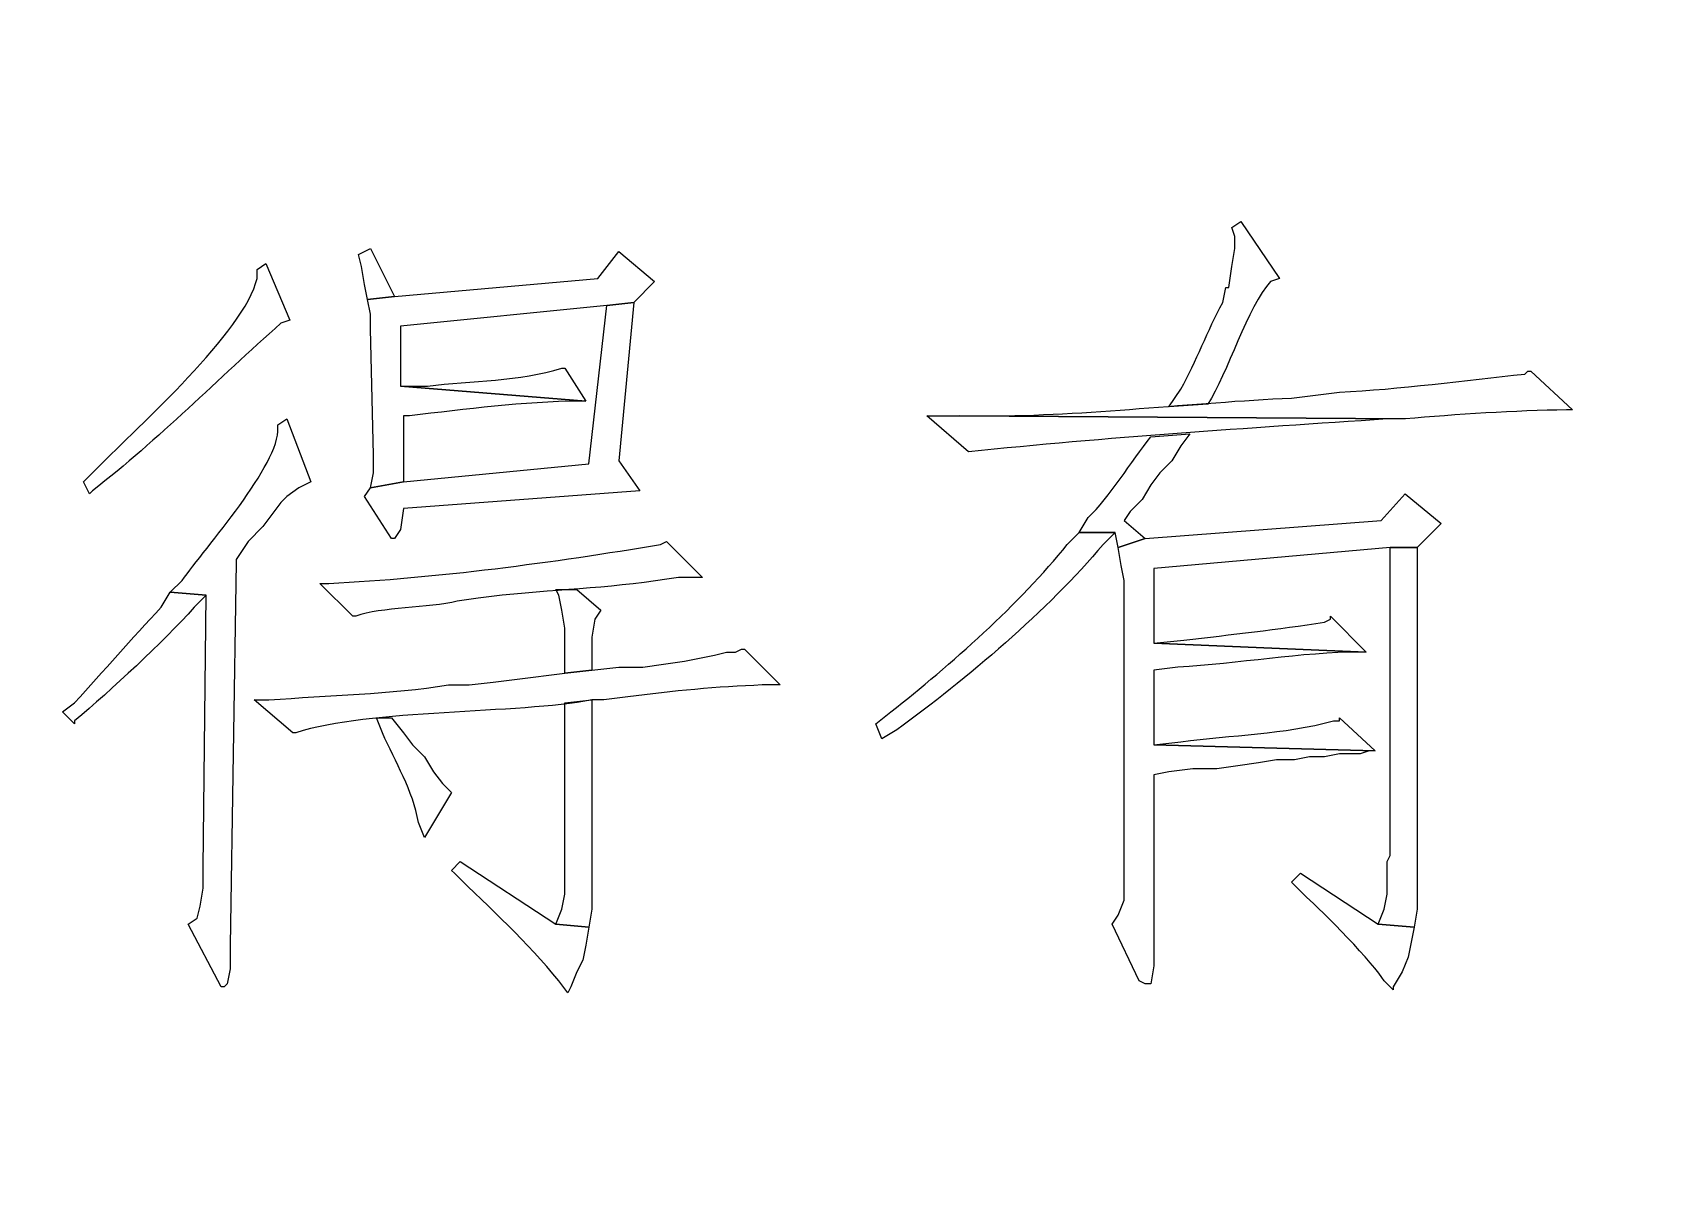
# Model space of a CAD drawing. Header units: centimetres. Extents: x -20.7 to 20.7, y -14.5 to 14.5.
# Drawn here: x -8.68 to -7.52, y -7.911 to -7.102 of the extents above; entities that cross this region are included whole.
import ezdxf

# ---------------------------------------------------------------- set-up
doc = ezdxf.new("R2010")
doc.units = ezdxf.units.CM
doc.header["$MEASUREMENT"] = 0
doc.layers.add('layer 1', color=7, linetype='Continuous')

msp = doc.modelspace()

# ---------------------------------------------------------------- linework, layer by layer
at = {"layer": 'layer 1', "lineweight": 9}
msp.add_open_spline([(19.88612, 13.89874), (19.88612, 13.89874), (-20.11465, 13.89874), (-20.11465, 13.89874), (-20.11465, 13.89874), (-20.11465, 13.89874), (-20.11465, -13.80208), (-20.11465, -13.80208)], degree=3, knots=[0, 0, 0, 0, 0.3333333, 0.3333333, 0.3333333, 0.3333333, 1, 1, 1, 1], dxfattribs=at)
at = {"layer": 'layer 1'}
for points, knots in [([(-7.82528, -7.23618), (-7.82528, -7.23618), (-7.83163, -7.24041), (-7.83163, -7.24041), (-7.83163, -7.24041), (-7.83163, -7.24041), (-7.82952, -7.24676), (-7.82952, -7.24676), (-7.82952, -7.24676), (-7.82952, -7.24676), (-7.82952, -7.25523), (-7.82952, -7.25523), (-7.82952, -7.25523), (-7.82952, -7.25523), (-7.83163, -7.26793), (-7.83163, -7.26793), (-7.83163, -7.26793), (-7.83163, -7.26793), (-7.83375, -7.28275), (-7.83375, -7.28275), (-7.83375, -7.28275), (-7.83375, -7.28275), (-7.83587, -7.28275), (-7.83587, -7.28275), (-7.83587, -7.28275), (-7.83587, -7.28275), (-7.83798, -7.29333), (-7.83798, -7.29333), (-7.83798, -7.29333), (-7.84874, -7.31351), (-7.85657, -7.33489), (-7.86762, -7.35471), (-7.86762, -7.35471), (-7.86762, -7.35471), (-7.87608, -7.36741), (-7.87608, -7.36741), (-7.87608, -7.36741), (-7.87608, -7.36741), (-7.84857, -7.3653), (-7.84857, -7.3653), (-7.84857, -7.3653), (-7.83484, -7.34434), (-7.8202, -7.29576), (-7.80412, -7.27851), (-7.80412, -7.27851), (-7.80412, -7.27851), (-7.79777, -7.2764), (-7.79777, -7.2764), (-7.79777, -7.2764), (-7.79777, -7.2764), (-7.82528, -7.23618), (-7.82528, -7.23618)], [0, 0, 0, 0, 0.0714286, 0.0714286, 0.0714286, 0.0714286, 0.1428571, 0.1428571, 0.1428571, 0.1428571, 0.2142857, 0.2142857, 0.2142857, 0.2142857, 0.2857143, 0.2857143, 0.2857143, 0.2857143, 0.3571429, 0.3571429, 0.3571429, 0.3571429, 0.4285714, 0.4285714, 0.4285714, 0.4285714, 0.5, 0.5, 0.5, 0.5, 0.5714286, 0.5714286, 0.5714286, 0.5714286, 0.6428571, 0.6428571, 0.6428571, 0.6428571, 0.7142857, 0.7142857, 0.7142857, 0.7142857, 0.7857143, 0.7857143, 0.7857143, 0.7857143, 0.8571429, 0.8571429, 0.8571429, 0.8571429, 1, 1, 1, 1]), ([(-8.44123, -7.25523), (-8.44123, -7.25523), (-8.4497, -7.25946), (-8.4497, -7.25946), (-8.4497, -7.25946), (-8.4497, -7.25946), (-8.44758, -7.26793), (-8.44758, -7.26793), (-8.44758, -7.26793), (-8.44758, -7.26793), (-8.44547, -7.28063), (-8.44547, -7.28063), (-8.44547, -7.28063), (-8.44547, -7.28063), (-8.44335, -7.29121), (-8.44335, -7.29121), (-8.44335, -7.29121), (-8.44335, -7.29121), (-8.4243, -7.28909), (-8.4243, -7.28909), (-8.4243, -7.28909), (-8.4243, -7.28909), (-8.44123, -7.25523), (-8.44123, -7.25523)], [0, 0, 0, 0, 0.1428571, 0.1428571, 0.1428571, 0.1428571, 0.2857143, 0.2857143, 0.2857143, 0.2857143, 0.4285714, 0.4285714, 0.4285714, 0.4285714, 0.5714286, 0.5714286, 0.5714286, 0.5714286, 0.7142857, 0.7142857, 0.7142857, 0.7142857, 1, 1, 1, 1]), ([(-8.26555, -7.25735), (-8.26555, -7.25735), (-8.28037, -7.2764), (-8.28037, -7.2764), (-8.28037, -7.2764), (-8.28037, -7.2764), (-8.4243, -7.2891), (-8.4243, -7.2891), (-8.4243, -7.2891), (-8.4243, -7.2891), (-8.44335, -7.29121), (-8.44335, -7.29121), (-8.44335, -7.29121), (-8.44335, -7.29121), (-8.44123, -7.3018), (-8.44123, -7.3018), (-8.44123, -7.3018), (-8.44123, -7.3018), (-8.44123, -7.31238), (-8.44123, -7.31238), (-8.44123, -7.31238), (-8.44123, -7.31238), (-8.43912, -7.40128), (-8.43912, -7.40128), (-8.43912, -7.40128), (-8.43912, -7.40128), (-8.43912, -7.41398), (-8.43912, -7.41398), (-8.43912, -7.41398), (-8.43912, -7.41398), (-8.44123, -7.42456), (-8.44123, -7.42456), (-8.44123, -7.42456), (-8.44123, -7.42456), (-8.41795, -7.42033), (-8.41795, -7.42033), (-8.41795, -7.42033), (-8.41795, -7.42033), (-8.41795, -7.37376), (-8.41795, -7.37376), (-8.41795, -7.37376), (-8.41795, -7.37376), (-8.41372, -7.37376), (-8.41372, -7.37376), (-8.41372, -7.37376), (-8.37346, -7.36875), (-8.33342, -7.36381), (-8.29307, -7.36318), (-8.29307, -7.36318), (-8.29307, -7.36318), (-8.28883, -7.36318), (-8.28883, -7.36318), (-8.28883, -7.36318), (-8.28883, -7.36318), (-8.42007, -7.3526), (-8.42007, -7.3526), (-8.42007, -7.3526), (-8.42007, -7.3526), (-8.42007, -7.31026), (-8.42007, -7.31026), (-8.42007, -7.31026), (-8.42007, -7.31026), (-8.27402, -7.29545), (-8.27402, -7.29545), (-8.27402, -7.29545), (-8.27402, -7.29545), (-8.25497, -7.29333), (-8.25497, -7.29333), (-8.25497, -7.29333), (-8.25497, -7.29333), (-8.24015, -7.27851), (-8.24015, -7.27851), (-8.24015, -7.27851), (-8.24015, -7.27851), (-8.26555, -7.25735), (-8.26555, -7.25735)], [0, 0, 0, 0, 0.05, 0.05, 0.05, 0.05, 0.1, 0.1, 0.1, 0.1, 0.15, 0.15, 0.15, 0.15, 0.2, 0.2, 0.2, 0.2, 0.25, 0.25, 0.25, 0.25, 0.3, 0.3, 0.3, 0.3, 0.35, 0.35, 0.35, 0.35, 0.4, 0.4, 0.4, 0.4, 0.45, 0.45, 0.45, 0.45, 0.5, 0.5, 0.5, 0.5, 0.55, 0.55, 0.55, 0.55, 0.6, 0.6, 0.6, 0.6, 0.65, 0.65, 0.65, 0.65, 0.7, 0.7, 0.7, 0.7, 0.75, 0.75, 0.75, 0.75, 0.8, 0.8, 0.8, 0.8, 0.85, 0.85, 0.85, 0.85, 0.9, 0.9, 0.9, 0.9, 1, 1, 1, 1]), ([(-8.51532, -7.26581), (-8.51532, -7.26581), (-8.52167, -7.27005), (-8.52167, -7.27005), (-8.52167, -7.27005), (-8.52167, -7.27005), (-8.52167, -7.2764), (-8.52167, -7.2764), (-8.52167, -7.2764), (-8.53006, -7.31386), (-8.60619, -7.38156), (-8.63385, -7.40975), (-8.63385, -7.40975), (-8.63385, -7.40975), (-8.64443, -7.42033), (-8.64443, -7.42033), (-8.64443, -7.42033), (-8.64443, -7.42033), (-8.6402, -7.4288), (-8.6402, -7.4288), (-8.6402, -7.4288), (-8.6402, -7.4288), (-8.63808, -7.42668), (-8.63808, -7.42668), (-8.63808, -7.42668), (-8.59138, -7.39038), (-8.54901, -7.3473), (-8.50473, -7.30815), (-8.50473, -7.30815), (-8.50473, -7.30815), (-8.49838, -7.30603), (-8.49838, -7.30603), (-8.49838, -7.30603), (-8.49838, -7.30603), (-8.51532, -7.26581), (-8.51532, -7.26581)], [0, 0, 0, 0, 0.1, 0.1, 0.1, 0.1, 0.2, 0.2, 0.2, 0.2, 0.3, 0.3, 0.3, 0.3, 0.4, 0.4, 0.4, 0.4, 0.5, 0.5, 0.5, 0.5, 0.6, 0.6, 0.6, 0.6, 0.7, 0.7, 0.7, 0.7, 0.8, 0.8, 0.8, 0.8, 1, 1, 1, 1]), ([(-8.25497, -7.29333), (-8.25497, -7.29333), (-8.27402, -7.29545), (-8.27402, -7.29545), (-8.27402, -7.29545), (-8.27402, -7.29545), (-8.28672, -7.40763), (-8.28672, -7.40763), (-8.28672, -7.40763), (-8.28672, -7.40763), (-8.41795, -7.42033), (-8.41795, -7.42033), (-8.41795, -7.42033), (-8.41795, -7.42033), (-8.44123, -7.42456), (-8.44123, -7.42456), (-8.44123, -7.42456), (-8.44123, -7.42456), (-8.44547, -7.43091), (-8.44547, -7.43091), (-8.44547, -7.43091), (-8.44547, -7.43091), (-8.42642, -7.46055), (-8.42642, -7.46055), (-8.42642, -7.46055), (-8.42642, -7.46055), (-8.4243, -7.46055), (-8.4243, -7.46055), (-8.4243, -7.46055), (-8.4243, -7.46055), (-8.42007, -7.4542), (-8.42007, -7.4542), (-8.42007, -7.4542), (-8.42007, -7.4542), (-8.41795, -7.43938), (-8.41795, -7.43938), (-8.41795, -7.43938), (-8.41795, -7.43938), (-8.25073, -7.42668), (-8.25073, -7.42668), (-8.25073, -7.42668), (-8.25073, -7.42668), (-8.26555, -7.40551), (-8.26555, -7.40551), (-8.26555, -7.40551), (-8.26555, -7.40551), (-8.25497, -7.29333), (-8.25497, -7.29333)], [0, 0, 0, 0, 0.0769231, 0.0769231, 0.0769231, 0.0769231, 0.1538462, 0.1538462, 0.1538462, 0.1538462, 0.2307692, 0.2307692, 0.2307692, 0.2307692, 0.3076923, 0.3076923, 0.3076923, 0.3076923, 0.3846154, 0.3846154, 0.3846154, 0.3846154, 0.4615385, 0.4615385, 0.4615385, 0.4615385, 0.5384615, 0.5384615, 0.5384615, 0.5384615, 0.6153846, 0.6153846, 0.6153846, 0.6153846, 0.6923077, 0.6923077, 0.6923077, 0.6923077, 0.7692308, 0.7692308, 0.7692308, 0.7692308, 0.8461538, 0.8461538, 0.8461538, 0.8461538, 1, 1, 1, 1]), ([(-8.30365, -7.3399), (-8.30365, -7.3399), (-8.30577, -7.3399), (-8.30577, -7.3399), (-8.30577, -7.3399), (-8.33611, -7.34931), (-8.36934, -7.34875), (-8.40102, -7.3526), (-8.40102, -7.3526), (-8.40102, -7.3526), (-8.42007, -7.3526), (-8.42007, -7.3526), (-8.42007, -7.3526), (-8.42007, -7.3526), (-8.28883, -7.36318), (-8.28883, -7.36318), (-8.28883, -7.36318), (-8.28883, -7.36318), (-8.30365, -7.3399), (-8.30365, -7.3399)], [0, 0, 0, 0, 0.1666667, 0.1666667, 0.1666667, 0.1666667, 0.3333333, 0.3333333, 0.3333333, 0.3333333, 0.5, 0.5, 0.5, 0.5, 0.6666667, 0.6666667, 0.6666667, 0.6666667, 1, 1, 1, 1]), ([(-7.61997, -7.34201), (-7.61997, -7.34201), (-7.62208, -7.34201), (-7.62208, -7.34201), (-7.62208, -7.34201), (-7.62208, -7.34201), (-7.6242, -7.34413), (-7.6242, -7.34413), (-7.6242, -7.34413), (-7.66611, -7.34826), (-7.71317, -7.35514), (-7.75543, -7.35683), (-7.75543, -7.35683), (-7.75543, -7.35683), (-7.77237, -7.35895), (-7.77237, -7.35895), (-7.77237, -7.35895), (-7.77237, -7.35895), (-7.7893, -7.36106), (-7.7893, -7.36106), (-7.7893, -7.36106), (-7.86007, -7.36424), (-7.93401, -7.37373), (-8.0052, -7.37376), (-8.0052, -7.37376), (-8.0052, -7.37376), (-8.02425, -7.37376), (-8.02425, -7.37376), (-8.02425, -7.37376), (-8.02425, -7.37376), (-7.70887, -7.37588), (-7.70887, -7.37588), (-7.70887, -7.37588), (-7.67302, -7.37274), (-7.63069, -7.36981), (-7.59457, -7.36953), (-7.59457, -7.36953), (-7.59457, -7.36953), (-7.59033, -7.36953), (-7.59033, -7.36953), (-7.59033, -7.36953), (-7.59033, -7.36953), (-7.61997, -7.34201), (-7.61997, -7.34201)], [0, 0, 0, 0, 0.0833333, 0.0833333, 0.0833333, 0.0833333, 0.1666667, 0.1666667, 0.1666667, 0.1666667, 0.25, 0.25, 0.25, 0.25, 0.3333333, 0.3333333, 0.3333333, 0.3333333, 0.4166667, 0.4166667, 0.4166667, 0.4166667, 0.5, 0.5, 0.5, 0.5, 0.5833333, 0.5833333, 0.5833333, 0.5833333, 0.6666667, 0.6666667, 0.6666667, 0.6666667, 0.75, 0.75, 0.75, 0.75, 0.8333333, 0.8333333, 0.8333333, 0.8333333, 1, 1, 1, 1]), ([(-8.5005, -7.37588), (-8.5005, -7.37588), (-8.50685, -7.38011), (-8.50685, -7.38011), (-8.50685, -7.38011), (-8.50685, -7.38011), (-8.50685, -7.38223), (-8.50685, -7.38223), (-8.50685, -7.38223), (-8.50533, -7.40795), (-8.55853, -7.46735), (-8.57458, -7.49018), (-8.57458, -7.49018), (-8.57458, -7.49018), (-8.58305, -7.49865), (-8.58305, -7.49865), (-8.58305, -7.49865), (-8.58305, -7.49865), (-8.55765, -7.50076), (-8.55765, -7.50076), (-8.55765, -7.50076), (-8.55765, -7.50076), (-8.55977, -7.69338), (-8.55977, -7.69338), (-8.55977, -7.69338), (-8.55977, -7.69338), (-8.55977, -7.7082), (-8.55977, -7.7082), (-8.55977, -7.7082), (-8.55977, -7.7082), (-8.56188, -7.7209), (-8.56188, -7.7209), (-8.56188, -7.7209), (-8.56188, -7.7209), (-8.564, -7.72936), (-8.564, -7.72936), (-8.564, -7.72936), (-8.564, -7.72936), (-8.57035, -7.7336), (-8.57035, -7.7336), (-8.57035, -7.7336), (-8.57035, -7.7336), (-8.54707, -7.77805), (-8.54707, -7.77805), (-8.54707, -7.77805), (-8.54707, -7.77805), (-8.54495, -7.77805), (-8.54495, -7.77805), (-8.54495, -7.77805), (-8.54495, -7.77805), (-8.54283, -7.77593), (-8.54283, -7.77593), (-8.54283, -7.77593), (-8.54283, -7.77593), (-8.54072, -7.76535), (-8.54072, -7.76535), (-8.54072, -7.76535), (-8.54072, -7.76535), (-8.54072, -7.74841), (-8.54072, -7.74841), (-8.54072, -7.74841), (-8.54072, -7.74841), (-8.53648, -7.47748), (-8.53648, -7.47748), (-8.53648, -7.47748), (-8.53648, -7.47748), (-8.53648, -7.47536), (-8.53648, -7.47536), (-8.53648, -7.47536), (-8.53648, -7.47536), (-8.52802, -7.46266), (-8.52802, -7.46266), (-8.52802, -7.46266), (-8.52802, -7.46266), (-8.51743, -7.45208), (-8.51743, -7.45208), (-8.51743, -7.45208), (-8.51743, -7.45208), (-8.50473, -7.43515), (-8.50473, -7.43515), (-8.50473, -7.43515), (-8.50473, -7.43515), (-8.5005, -7.43091), (-8.5005, -7.43091), (-8.5005, -7.43091), (-8.5005, -7.43091), (-8.49203, -7.42456), (-8.49203, -7.42456), (-8.49203, -7.42456), (-8.49203, -7.42456), (-8.48357, -7.42033), (-8.48357, -7.42033), (-8.48357, -7.42033), (-8.48357, -7.42033), (-8.5005, -7.37588), (-8.5005, -7.37588)], [0, 0, 0, 0, 0.04, 0.04, 0.04, 0.04, 0.08, 0.08, 0.08, 0.08, 0.12, 0.12, 0.12, 0.12, 0.16, 0.16, 0.16, 0.16, 0.2, 0.2, 0.2, 0.2, 0.24, 0.24, 0.24, 0.24, 0.28, 0.28, 0.28, 0.28, 0.32, 0.32, 0.32, 0.32, 0.36, 0.36, 0.36, 0.36, 0.4, 0.4, 0.4, 0.4, 0.44, 0.44, 0.44, 0.44, 0.48, 0.48, 0.48, 0.48, 0.52, 0.52, 0.52, 0.52, 0.56, 0.56, 0.56, 0.56, 0.6, 0.6, 0.6, 0.6, 0.64, 0.64, 0.64, 0.64, 0.68, 0.68, 0.68, 0.68, 0.72, 0.72, 0.72, 0.72, 0.76, 0.76, 0.76, 0.76, 0.8, 0.8, 0.8, 0.8, 0.84, 0.84, 0.84, 0.84, 0.88, 0.88, 0.88, 0.88, 0.92, 0.92, 0.92, 0.92, 1, 1, 1, 1]), ([(-8.04753, -7.37376), (-8.04753, -7.37376), (-8.0179, -7.39916), (-8.0179, -7.39916), (-8.0179, -7.39916), (-7.92113, -7.38904), (-7.81946, -7.38244), (-7.72157, -7.37588), (-7.72157, -7.37588), (-7.72157, -7.37588), (-7.70887, -7.37588), (-7.70887, -7.37588), (-7.70887, -7.37588), (-7.70887, -7.37588), (-8.02425, -7.37376), (-8.02425, -7.37376), (-8.02425, -7.37376), (-8.02425, -7.37376), (-8.03907, -7.37376), (-8.03907, -7.37376), (-8.03907, -7.37376), (-8.03907, -7.37376), (-8.04753, -7.37376), (-8.04753, -7.37376)], [0, 0, 0, 0, 0.1428571, 0.1428571, 0.1428571, 0.1428571, 0.2857143, 0.2857143, 0.2857143, 0.2857143, 0.4285714, 0.4285714, 0.4285714, 0.4285714, 0.5714286, 0.5714286, 0.5714286, 0.5714286, 0.7142857, 0.7142857, 0.7142857, 0.7142857, 1, 1, 1, 1]), ([(-7.86127, -7.38646), (-7.86127, -7.38646), (-7.88878, -7.38858), (-7.88878, -7.38858), (-7.88878, -7.38858), (-7.90311, -7.40586), (-7.91799, -7.43151), (-7.93323, -7.44573), (-7.93323, -7.44573), (-7.93323, -7.44573), (-7.93958, -7.45631), (-7.93958, -7.45631), (-7.93958, -7.45631), (-7.93958, -7.45631), (-7.91418, -7.45631), (-7.91418, -7.45631), (-7.91418, -7.45631), (-7.91418, -7.45631), (-7.91207, -7.4669), (-7.91207, -7.4669), (-7.91207, -7.4669), (-7.91207, -7.4669), (-7.89302, -7.46055), (-7.89302, -7.46055), (-7.89302, -7.46055), (-7.89302, -7.46055), (-7.90783, -7.44785), (-7.90783, -7.44785), (-7.90783, -7.44785), (-7.90783, -7.44785), (-7.9036, -7.4415), (-7.9036, -7.4415), (-7.9036, -7.4415), (-7.9036, -7.4415), (-7.89513, -7.43303), (-7.89513, -7.43303), (-7.89513, -7.43303), (-7.89513, -7.43303), (-7.88878, -7.42245), (-7.88878, -7.42245), (-7.88878, -7.42245), (-7.88878, -7.42245), (-7.88243, -7.41398), (-7.88243, -7.41398), (-7.88243, -7.41398), (-7.88243, -7.41398), (-7.87397, -7.40551), (-7.87397, -7.40551), (-7.87397, -7.40551), (-7.87397, -7.40551), (-7.86762, -7.39493), (-7.86762, -7.39493), (-7.86762, -7.39493), (-7.86762, -7.39493), (-7.86127, -7.38646), (-7.86127, -7.38646)], [0, 0, 0, 0, 0.0666667, 0.0666667, 0.0666667, 0.0666667, 0.1333333, 0.1333333, 0.1333333, 0.1333333, 0.2, 0.2, 0.2, 0.2, 0.2666667, 0.2666667, 0.2666667, 0.2666667, 0.3333333, 0.3333333, 0.3333333, 0.3333333, 0.4, 0.4, 0.4, 0.4, 0.4666667, 0.4666667, 0.4666667, 0.4666667, 0.5333333, 0.5333333, 0.5333333, 0.5333333, 0.6, 0.6, 0.6, 0.6, 0.6666667, 0.6666667, 0.6666667, 0.6666667, 0.7333333, 0.7333333, 0.7333333, 0.7333333, 0.8, 0.8, 0.8, 0.8, 0.8666667, 0.8666667, 0.8666667, 0.8666667, 1, 1, 1, 1]), ([(-7.70887, -7.4288), (-7.70887, -7.4288), (-7.7258, -7.44785), (-7.7258, -7.44785), (-7.7258, -7.44785), (-7.7258, -7.44785), (-7.89302, -7.46055), (-7.89302, -7.46055), (-7.89302, -7.46055), (-7.89302, -7.46055), (-7.91207, -7.4669), (-7.91207, -7.4669), (-7.91207, -7.4669), (-7.91207, -7.4669), (-7.90995, -7.4796), (-7.90995, -7.4796), (-7.90995, -7.4796), (-7.90995, -7.4796), (-7.90783, -7.49018), (-7.90783, -7.49018), (-7.90783, -7.49018), (-7.90783, -7.49018), (-7.90783, -7.71666), (-7.90783, -7.71666), (-7.90783, -7.71666), (-7.90783, -7.71666), (-7.91207, -7.72725), (-7.91207, -7.72725), (-7.91207, -7.72725), (-7.91207, -7.72725), (-7.9163, -7.7336), (-7.9163, -7.7336), (-7.9163, -7.7336), (-7.9163, -7.7336), (-7.89725, -7.77381), (-7.89725, -7.77381), (-7.89725, -7.77381), (-7.89725, -7.77381), (-7.89302, -7.77593), (-7.89302, -7.77593), (-7.89302, -7.77593), (-7.89302, -7.77593), (-7.88878, -7.77593), (-7.88878, -7.77593), (-7.88878, -7.77593), (-7.88878, -7.77593), (-7.88667, -7.76323), (-7.88667, -7.76323), (-7.88667, -7.76323), (-7.88667, -7.76323), (-7.88667, -7.62776), (-7.88667, -7.62776), (-7.88667, -7.62776), (-7.88667, -7.62776), (-7.87608, -7.62565), (-7.87608, -7.62565), (-7.87608, -7.62565), (-7.87608, -7.62565), (-7.85915, -7.62353), (-7.85915, -7.62353), (-7.85915, -7.62353), (-7.85915, -7.62353), (-7.84222, -7.62353), (-7.84222, -7.62353), (-7.84222, -7.62353), (-7.84222, -7.62353), (-7.8274, -7.62141), (-7.8274, -7.62141), (-7.8274, -7.62141), (-7.8274, -7.62141), (-7.81258, -7.6193), (-7.81258, -7.6193), (-7.81258, -7.6193), (-7.81258, -7.6193), (-7.79988, -7.61718), (-7.79988, -7.61718), (-7.79988, -7.61718), (-7.79988, -7.61718), (-7.78718, -7.61718), (-7.78718, -7.61718), (-7.78718, -7.61718), (-7.78718, -7.61718), (-7.7766, -7.61506), (-7.7766, -7.61506), (-7.7766, -7.61506), (-7.7766, -7.61506), (-7.76602, -7.61506), (-7.76602, -7.61506), (-7.76602, -7.61506), (-7.76602, -7.61506), (-7.75543, -7.61295), (-7.75543, -7.61295), (-7.75543, -7.61295), (-7.75543, -7.61295), (-7.74062, -7.61295), (-7.74062, -7.61295), (-7.74062, -7.61295), (-7.74062, -7.61295), (-7.73427, -7.61083), (-7.73427, -7.61083), (-7.73427, -7.61083), (-7.73427, -7.61083), (-7.73003, -7.61083), (-7.73003, -7.61083), (-7.73003, -7.61083), (-7.73003, -7.61083), (-7.88667, -7.6066), (-7.88667, -7.6066), (-7.88667, -7.6066), (-7.88667, -7.6066), (-7.88667, -7.55368), (-7.88667, -7.55368), (-7.88667, -7.55368), (-7.88667, -7.55368), (-7.86973, -7.55156), (-7.86973, -7.55156), (-7.86973, -7.55156), (-7.82708, -7.5493), (-7.78235, -7.54108), (-7.74062, -7.54098), (-7.74062, -7.54098), (-7.74062, -7.54098), (-7.73638, -7.54098), (-7.73638, -7.54098), (-7.73638, -7.54098), (-7.73638, -7.54098), (-7.88667, -7.53463), (-7.88667, -7.53463), (-7.88667, -7.53463), (-7.88667, -7.53463), (-7.88667, -7.48171), (-7.88667, -7.48171), (-7.88667, -7.48171), (-7.88667, -7.48171), (-7.71945, -7.4669), (-7.71945, -7.4669), (-7.71945, -7.4669), (-7.71945, -7.4669), (-7.7004, -7.4669), (-7.7004, -7.4669), (-7.7004, -7.4669), (-7.7004, -7.4669), (-7.68347, -7.44996), (-7.68347, -7.44996), (-7.68347, -7.44996), (-7.68347, -7.44996), (-7.70887, -7.4288), (-7.70887, -7.4288)], [0, 0, 0, 0, 0.0263158, 0.0263158, 0.0263158, 0.0263158, 0.0526316, 0.0526316, 0.0526316, 0.0526316, 0.0789474, 0.0789474, 0.0789474, 0.0789474, 0.1052632, 0.1052632, 0.1052632, 0.1052632, 0.1315789, 0.1315789, 0.1315789, 0.1315789, 0.1578947, 0.1578947, 0.1578947, 0.1578947, 0.1842105, 0.1842105, 0.1842105, 0.1842105, 0.2105263, 0.2105263, 0.2105263, 0.2105263, 0.2368421, 0.2368421, 0.2368421, 0.2368421, 0.2631579, 0.2631579, 0.2631579, 0.2631579, 0.2894737, 0.2894737, 0.2894737, 0.2894737, 0.3157895, 0.3157895, 0.3157895, 0.3157895, 0.3421053, 0.3421053, 0.3421053, 0.3421053, 0.3684211, 0.3684211, 0.3684211, 0.3684211, 0.3947368, 0.3947368, 0.3947368, 0.3947368, 0.4210526, 0.4210526, 0.4210526, 0.4210526, 0.4473684, 0.4473684, 0.4473684, 0.4473684, 0.4736842, 0.4736842, 0.4736842, 0.4736842, 0.5, 0.5, 0.5, 0.5, 0.5263158, 0.5263158, 0.5263158, 0.5263158, 0.5526316, 0.5526316, 0.5526316, 0.5526316, 0.5789474, 0.5789474, 0.5789474, 0.5789474, 0.6052632, 0.6052632, 0.6052632, 0.6052632, 0.6315789, 0.6315789, 0.6315789, 0.6315789, 0.6578947, 0.6578947, 0.6578947, 0.6578947, 0.6842105, 0.6842105, 0.6842105, 0.6842105, 0.7105263, 0.7105263, 0.7105263, 0.7105263, 0.7368421, 0.7368421, 0.7368421, 0.7368421, 0.7631579, 0.7631579, 0.7631579, 0.7631579, 0.7894737, 0.7894737, 0.7894737, 0.7894737, 0.8157895, 0.8157895, 0.8157895, 0.8157895, 0.8421053, 0.8421053, 0.8421053, 0.8421053, 0.8684211, 0.8684211, 0.8684211, 0.8684211, 0.8947368, 0.8947368, 0.8947368, 0.8947368, 0.9210526, 0.9210526, 0.9210526, 0.9210526, 0.9473684, 0.9473684, 0.9473684, 0.9473684, 1, 1, 1, 1]), ([(-7.93958, -7.45631), (-7.93958, -7.45631), (-7.94805, -7.46478), (-7.94805, -7.46478), (-7.94805, -7.46478), (-7.98121, -7.50637), (-8.03123, -7.55036), (-8.07293, -7.58331), (-8.07293, -7.58331), (-8.07293, -7.58331), (-8.08352, -7.59178), (-8.08352, -7.59178), (-8.08352, -7.59178), (-8.08352, -7.59178), (-8.07928, -7.60236), (-8.07928, -7.60236), (-8.07928, -7.60236), (-8.07928, -7.60236), (-8.0687, -7.59601), (-8.0687, -7.59601), (-8.0687, -7.59601), (-8.02009, -7.5607), (-7.96114, -7.51078), (-7.92265, -7.46478), (-7.92265, -7.46478), (-7.92265, -7.46478), (-7.91418, -7.45631), (-7.91418, -7.45631), (-7.91418, -7.45631), (-7.91418, -7.45631), (-7.93958, -7.45631), (-7.93958, -7.45631)], [0, 0, 0, 0, 0.1111111, 0.1111111, 0.1111111, 0.1111111, 0.2222222, 0.2222222, 0.2222222, 0.2222222, 0.3333333, 0.3333333, 0.3333333, 0.3333333, 0.4444444, 0.4444444, 0.4444444, 0.4444444, 0.5555556, 0.5555556, 0.5555556, 0.5555556, 0.6666667, 0.6666667, 0.6666667, 0.6666667, 0.7777778, 0.7777778, 0.7777778, 0.7777778, 1, 1, 1, 1]), ([(-8.23168, -7.46266), (-8.23168, -7.46266), (-8.23592, -7.46478), (-8.23592, -7.46478), (-8.23592, -7.46478), (-8.31127, -7.47737), (-8.39484, -7.48866), (-8.47087, -7.4923), (-8.47087, -7.4923), (-8.47087, -7.4923), (-8.47722, -7.4923), (-8.47722, -7.4923), (-8.47722, -7.4923), (-8.47722, -7.4923), (-8.45393, -7.51558), (-8.45393, -7.51558), (-8.45393, -7.51558), (-8.45393, -7.51558), (-8.45182, -7.51558), (-8.45182, -7.51558), (-8.45182, -7.51558), (-8.43386, -7.50898), (-8.40017, -7.50986), (-8.37985, -7.505), (-8.37985, -7.505), (-8.37985, -7.505), (-8.36503, -7.50288), (-8.36503, -7.50288), (-8.36503, -7.50288), (-8.36503, -7.50288), (-8.3481, -7.50076), (-8.3481, -7.50076), (-8.3481, -7.50076), (-8.30383, -7.49611), (-8.26809, -7.49565), (-8.22322, -7.48806), (-8.22322, -7.48806), (-8.22322, -7.48806), (-8.20628, -7.48806), (-8.20628, -7.48806), (-8.20628, -7.48806), (-8.20628, -7.48806), (-8.23168, -7.46266), (-8.23168, -7.46266)], [0, 0, 0, 0, 0.0833333, 0.0833333, 0.0833333, 0.0833333, 0.1666667, 0.1666667, 0.1666667, 0.1666667, 0.25, 0.25, 0.25, 0.25, 0.3333333, 0.3333333, 0.3333333, 0.3333333, 0.4166667, 0.4166667, 0.4166667, 0.4166667, 0.5, 0.5, 0.5, 0.5, 0.5833333, 0.5833333, 0.5833333, 0.5833333, 0.6666667, 0.6666667, 0.6666667, 0.6666667, 0.75, 0.75, 0.75, 0.75, 0.8333333, 0.8333333, 0.8333333, 0.8333333, 1, 1, 1, 1]), ([(-7.7004, -7.4669), (-7.7004, -7.4669), (-7.71945, -7.4669), (-7.71945, -7.4669), (-7.71945, -7.4669), (-7.71945, -7.4669), (-7.71945, -7.68491), (-7.71945, -7.68491), (-7.71945, -7.68491), (-7.71945, -7.68491), (-7.72157, -7.68915), (-7.72157, -7.68915), (-7.72157, -7.68915), (-7.72157, -7.68915), (-7.72157, -7.71243), (-7.72157, -7.71243), (-7.72157, -7.71243), (-7.72157, -7.71243), (-7.72368, -7.72301), (-7.72368, -7.72301), (-7.72368, -7.72301), (-7.72368, -7.72301), (-7.72792, -7.7336), (-7.72792, -7.7336), (-7.72792, -7.7336), (-7.72792, -7.7336), (-7.70252, -7.73571), (-7.70252, -7.73571), (-7.70252, -7.73571), (-7.70252, -7.73571), (-7.7004, -7.72301), (-7.7004, -7.72301), (-7.7004, -7.72301), (-7.7004, -7.72301), (-7.7004, -7.71243), (-7.7004, -7.71243), (-7.7004, -7.71243), (-7.7004, -7.71243), (-7.7004, -7.4669), (-7.7004, -7.4669)], [0, 0, 0, 0, 0.0909091, 0.0909091, 0.0909091, 0.0909091, 0.1818182, 0.1818182, 0.1818182, 0.1818182, 0.2727273, 0.2727273, 0.2727273, 0.2727273, 0.3636364, 0.3636364, 0.3636364, 0.3636364, 0.4545455, 0.4545455, 0.4545455, 0.4545455, 0.5454545, 0.5454545, 0.5454545, 0.5454545, 0.6363636, 0.6363636, 0.6363636, 0.6363636, 0.7272727, 0.7272727, 0.7272727, 0.7272727, 0.8181818, 0.8181818, 0.8181818, 0.8181818, 1, 1, 1, 1]), ([(-8.58305, -7.49865), (-8.58305, -7.49865), (-8.5894, -7.50923), (-8.5894, -7.50923), (-8.5894, -7.50923), (-8.61035, -7.53138), (-8.63022, -7.55449), (-8.65078, -7.57696), (-8.65078, -7.57696), (-8.65078, -7.57696), (-8.65925, -7.58331), (-8.65925, -7.58331), (-8.65925, -7.58331), (-8.65925, -7.58331), (-8.65078, -7.59178), (-8.65078, -7.59178), (-8.65078, -7.59178), (-8.65078, -7.59178), (-8.65078, -7.58966), (-8.65078, -7.58966), (-8.65078, -7.58966), (-8.62478, -7.56775), (-8.58848, -7.53424), (-8.56612, -7.50923), (-8.56612, -7.50923), (-8.56612, -7.50923), (-8.55765, -7.50076), (-8.55765, -7.50076), (-8.55765, -7.50076), (-8.55765, -7.50076), (-8.58305, -7.49865), (-8.58305, -7.49865)], [0, 0, 0, 0, 0.1111111, 0.1111111, 0.1111111, 0.1111111, 0.2222222, 0.2222222, 0.2222222, 0.2222222, 0.3333333, 0.3333333, 0.3333333, 0.3333333, 0.4444444, 0.4444444, 0.4444444, 0.4444444, 0.5555556, 0.5555556, 0.5555556, 0.5555556, 0.6666667, 0.6666667, 0.6666667, 0.6666667, 0.7777778, 0.7777778, 0.7777778, 0.7777778, 1, 1, 1, 1]), ([(-8.29518, -7.49653), (-8.29518, -7.49653), (-8.31, -7.49653), (-8.31, -7.49653), (-8.31, -7.49653), (-8.31, -7.49653), (-8.30788, -7.50076), (-8.30788, -7.50076), (-8.30788, -7.50076), (-8.30788, -7.50076), (-8.30577, -7.51135), (-8.30577, -7.51135), (-8.30577, -7.51135), (-8.30577, -7.51135), (-8.30365, -7.52405), (-8.30365, -7.52405), (-8.30365, -7.52405), (-8.30365, -7.52405), (-8.30365, -7.5558), (-8.30365, -7.5558), (-8.30365, -7.5558), (-8.30365, -7.5558), (-8.2846, -7.55368), (-8.2846, -7.55368), (-8.2846, -7.55368), (-8.2846, -7.55368), (-8.2846, -7.5304), (-8.2846, -7.5304), (-8.2846, -7.5304), (-8.2846, -7.5304), (-8.28248, -7.5177), (-8.28248, -7.5177), (-8.28248, -7.5177), (-8.28248, -7.5177), (-8.27825, -7.51135), (-8.27825, -7.51135), (-8.27825, -7.51135), (-8.27825, -7.51135), (-8.29518, -7.49653), (-8.29518, -7.49653)], [0, 0, 0, 0, 0.0909091, 0.0909091, 0.0909091, 0.0909091, 0.1818182, 0.1818182, 0.1818182, 0.1818182, 0.2727273, 0.2727273, 0.2727273, 0.2727273, 0.3636364, 0.3636364, 0.3636364, 0.3636364, 0.4545455, 0.4545455, 0.4545455, 0.4545455, 0.5454545, 0.5454545, 0.5454545, 0.5454545, 0.6363636, 0.6363636, 0.6363636, 0.6363636, 0.7272727, 0.7272727, 0.7272727, 0.7272727, 0.8181818, 0.8181818, 0.8181818, 0.8181818, 1, 1, 1, 1]), ([(-7.76178, -7.51558), (-7.76178, -7.51558), (-7.76178, -7.51769), (-7.76178, -7.51769), (-7.76178, -7.51769), (-7.76178, -7.51769), (-7.76602, -7.51981), (-7.76602, -7.51981), (-7.76602, -7.51981), (-7.79872, -7.52486), (-7.8322, -7.5286), (-7.8655, -7.53251), (-7.8655, -7.53251), (-7.8655, -7.53251), (-7.88667, -7.53463), (-7.88667, -7.53463), (-7.88667, -7.53463), (-7.88667, -7.53463), (-7.73638, -7.54098), (-7.73638, -7.54098), (-7.73638, -7.54098), (-7.73638, -7.54098), (-7.76178, -7.51558), (-7.76178, -7.51558)], [0, 0, 0, 0, 0.1428571, 0.1428571, 0.1428571, 0.1428571, 0.2857143, 0.2857143, 0.2857143, 0.2857143, 0.4285714, 0.4285714, 0.4285714, 0.4285714, 0.5714286, 0.5714286, 0.5714286, 0.5714286, 0.7142857, 0.7142857, 0.7142857, 0.7142857, 1, 1, 1, 1]), ([(-8.17665, -7.53886), (-8.17665, -7.53886), (-8.17877, -7.53886), (-8.17877, -7.53886), (-8.17877, -7.53886), (-8.17877, -7.53886), (-8.183, -7.54098), (-8.183, -7.54098), (-8.183, -7.54098), (-8.183, -7.54098), (-8.18935, -7.54098), (-8.18935, -7.54098), (-8.18935, -7.54098), (-8.18935, -7.54098), (-8.19782, -7.5431), (-8.19782, -7.5431), (-8.19782, -7.5431), (-8.19782, -7.5431), (-8.21898, -7.54733), (-8.21898, -7.54733), (-8.21898, -7.54733), (-8.21898, -7.54733), (-8.2338, -7.54945), (-8.2338, -7.54945), (-8.2338, -7.54945), (-8.2338, -7.54945), (-8.24862, -7.55156), (-8.24862, -7.55156), (-8.24862, -7.55156), (-8.24862, -7.55156), (-8.26555, -7.55156), (-8.26555, -7.55156), (-8.26555, -7.55156), (-8.26555, -7.55156), (-8.2846, -7.55368), (-8.2846, -7.55368), (-8.2846, -7.55368), (-8.2846, -7.55368), (-8.30365, -7.5558), (-8.30365, -7.5558), (-8.30365, -7.5558), (-8.30365, -7.5558), (-8.33752, -7.56003), (-8.33752, -7.56003), (-8.33752, -7.56003), (-8.33752, -7.56003), (-8.35445, -7.56215), (-8.35445, -7.56215), (-8.35445, -7.56215), (-8.35445, -7.56215), (-8.37138, -7.56426), (-8.37138, -7.56426), (-8.37138, -7.56426), (-8.37138, -7.56426), (-8.3862, -7.56426), (-8.3862, -7.56426), (-8.3862, -7.56426), (-8.42691, -7.57072), (-8.47157, -7.5716), (-8.5132, -7.57485), (-8.5132, -7.57485), (-8.5132, -7.57485), (-8.52378, -7.57485), (-8.52378, -7.57485), (-8.52378, -7.57485), (-8.52378, -7.57485), (-8.49627, -7.59813), (-8.49627, -7.59813), (-8.49627, -7.59813), (-8.49627, -7.59813), (-8.49415, -7.59813), (-8.49415, -7.59813), (-8.49415, -7.59813), (-8.44187, -7.58112), (-8.33646, -7.5849), (-8.2846, -7.57485), (-8.2846, -7.57485), (-8.2846, -7.57485), (-8.27613, -7.57485), (-8.27613, -7.57485), (-8.27613, -7.57485), (-8.27613, -7.57485), (-8.2592, -7.57273), (-8.2592, -7.57273), (-8.2592, -7.57273), (-8.22752, -7.56842), (-8.19577, -7.5655), (-8.16395, -7.56426), (-8.16395, -7.56426), (-8.16395, -7.56426), (-8.15125, -7.56426), (-8.15125, -7.56426), (-8.15125, -7.56426), (-8.15125, -7.56426), (-8.17665, -7.53886), (-8.17665, -7.53886)], [0, 0, 0, 0, 0.04, 0.04, 0.04, 0.04, 0.08, 0.08, 0.08, 0.08, 0.12, 0.12, 0.12, 0.12, 0.16, 0.16, 0.16, 0.16, 0.2, 0.2, 0.2, 0.2, 0.24, 0.24, 0.24, 0.24, 0.28, 0.28, 0.28, 0.28, 0.32, 0.32, 0.32, 0.32, 0.36, 0.36, 0.36, 0.36, 0.4, 0.4, 0.4, 0.4, 0.44, 0.44, 0.44, 0.44, 0.48, 0.48, 0.48, 0.48, 0.52, 0.52, 0.52, 0.52, 0.56, 0.56, 0.56, 0.56, 0.6, 0.6, 0.6, 0.6, 0.64, 0.64, 0.64, 0.64, 0.68, 0.68, 0.68, 0.68, 0.72, 0.72, 0.72, 0.72, 0.76, 0.76, 0.76, 0.76, 0.8, 0.8, 0.8, 0.8, 0.84, 0.84, 0.84, 0.84, 0.88, 0.88, 0.88, 0.88, 0.92, 0.92, 0.92, 0.92, 1, 1, 1, 1]), ([(-8.2846, -7.57485), (-8.2846, -7.57485), (-8.30365, -7.57696), (-8.30365, -7.57696), (-8.30365, -7.57696), (-8.30365, -7.57696), (-8.30365, -7.71243), (-8.30365, -7.71243), (-8.30365, -7.71243), (-8.30365, -7.71243), (-8.30577, -7.72301), (-8.30577, -7.72301), (-8.30577, -7.72301), (-8.30577, -7.72301), (-8.31, -7.7336), (-8.31, -7.7336), (-8.31, -7.7336), (-8.31, -7.7336), (-8.28672, -7.73571), (-8.28672, -7.73571), (-8.28672, -7.73571), (-8.28672, -7.73571), (-8.2846, -7.72301), (-8.2846, -7.72301), (-8.2846, -7.72301), (-8.2846, -7.72301), (-8.2846, -7.71031), (-8.2846, -7.71031), (-8.2846, -7.71031), (-8.2846, -7.71031), (-8.2846, -7.57485), (-8.2846, -7.57485)], [0, 0, 0, 0, 0.1111111, 0.1111111, 0.1111111, 0.1111111, 0.2222222, 0.2222222, 0.2222222, 0.2222222, 0.3333333, 0.3333333, 0.3333333, 0.3333333, 0.4444444, 0.4444444, 0.4444444, 0.4444444, 0.5555556, 0.5555556, 0.5555556, 0.5555556, 0.6666667, 0.6666667, 0.6666667, 0.6666667, 0.7777778, 0.7777778, 0.7777778, 0.7777778, 1, 1, 1, 1]), ([(-8.42642, -7.58755), (-8.42642, -7.58755), (-8.437, -7.58755), (-8.437, -7.58755), (-8.437, -7.58755), (-8.437, -7.58755), (-8.43277, -7.59813), (-8.43277, -7.59813), (-8.43277, -7.59813), (-8.42395, -7.61901), (-8.41107, -7.63884), (-8.40737, -7.66163), (-8.40737, -7.66163), (-8.40737, -7.66163), (-8.40313, -7.67221), (-8.40313, -7.67221), (-8.40313, -7.67221), (-8.40313, -7.67221), (-8.38408, -7.64046), (-8.38408, -7.64046), (-8.38408, -7.64046), (-8.38408, -7.64046), (-8.39043, -7.63411), (-8.39043, -7.63411), (-8.39043, -7.63411), (-8.39043, -7.63411), (-8.39678, -7.62565), (-8.39678, -7.62565), (-8.39678, -7.62565), (-8.39678, -7.62565), (-8.40313, -7.61506), (-8.40313, -7.61506), (-8.40313, -7.61506), (-8.40313, -7.61506), (-8.4116, -7.6066), (-8.4116, -7.6066), (-8.4116, -7.6066), (-8.4116, -7.6066), (-8.41795, -7.59813), (-8.41795, -7.59813), (-8.41795, -7.59813), (-8.41795, -7.59813), (-8.42642, -7.58755), (-8.42642, -7.58755)], [0, 0, 0, 0, 0.0833333, 0.0833333, 0.0833333, 0.0833333, 0.1666667, 0.1666667, 0.1666667, 0.1666667, 0.25, 0.25, 0.25, 0.25, 0.3333333, 0.3333333, 0.3333333, 0.3333333, 0.4166667, 0.4166667, 0.4166667, 0.4166667, 0.5, 0.5, 0.5, 0.5, 0.5833333, 0.5833333, 0.5833333, 0.5833333, 0.6666667, 0.6666667, 0.6666667, 0.6666667, 0.75, 0.75, 0.75, 0.75, 0.8333333, 0.8333333, 0.8333333, 0.8333333, 1, 1, 1, 1]), ([(-7.75543, -7.58755), (-7.75543, -7.58755), (-7.75543, -7.58966), (-7.75543, -7.58966), (-7.75543, -7.58966), (-7.75543, -7.58966), (-7.75967, -7.58966), (-7.75967, -7.58966), (-7.75967, -7.58966), (-7.7947, -7.59936), (-7.8316, -7.5995), (-7.86762, -7.60448), (-7.86762, -7.60448), (-7.86762, -7.60448), (-7.88667, -7.6066), (-7.88667, -7.6066), (-7.88667, -7.6066), (-7.88667, -7.6066), (-7.73003, -7.61083), (-7.73003, -7.61083), (-7.73003, -7.61083), (-7.73003, -7.61083), (-7.75543, -7.58755), (-7.75543, -7.58755)], [0, 0, 0, 0, 0.1428571, 0.1428571, 0.1428571, 0.1428571, 0.2857143, 0.2857143, 0.2857143, 0.2857143, 0.4285714, 0.4285714, 0.4285714, 0.4285714, 0.5714286, 0.5714286, 0.5714286, 0.5714286, 0.7142857, 0.7142857, 0.7142857, 0.7142857, 1, 1, 1, 1]), ([(-8.37773, -7.68915), (-8.37773, -7.68915), (-8.38408, -7.6955), (-8.38408, -7.6955), (-8.38408, -7.6955), (-8.38408, -7.6955), (-8.38197, -7.69761), (-8.38197, -7.69761), (-8.38197, -7.69761), (-8.35643, -7.72227), (-8.33043, -7.74633), (-8.30788, -7.77381), (-8.30788, -7.77381), (-8.30788, -7.77381), (-8.30153, -7.78228), (-8.30153, -7.78228), (-8.30153, -7.78228), (-8.30153, -7.78228), (-8.29942, -7.77805), (-8.29942, -7.77805), (-8.29942, -7.77805), (-8.29942, -7.77805), (-8.29518, -7.76746), (-8.29518, -7.76746), (-8.29518, -7.76746), (-8.29518, -7.76746), (-8.29095, -7.759), (-8.29095, -7.759), (-8.29095, -7.759), (-8.29095, -7.759), (-8.28883, -7.74841), (-8.28883, -7.74841), (-8.28883, -7.74841), (-8.28883, -7.74841), (-8.28672, -7.73571), (-8.28672, -7.73571), (-8.28672, -7.73571), (-8.28672, -7.73571), (-8.31, -7.7336), (-8.31, -7.7336), (-8.31, -7.7336), (-8.31, -7.7336), (-8.37773, -7.68915), (-8.37773, -7.68915)], [0, 0, 0, 0, 0.0833333, 0.0833333, 0.0833333, 0.0833333, 0.1666667, 0.1666667, 0.1666667, 0.1666667, 0.25, 0.25, 0.25, 0.25, 0.3333333, 0.3333333, 0.3333333, 0.3333333, 0.4166667, 0.4166667, 0.4166667, 0.4166667, 0.5, 0.5, 0.5, 0.5, 0.5833333, 0.5833333, 0.5833333, 0.5833333, 0.6666667, 0.6666667, 0.6666667, 0.6666667, 0.75, 0.75, 0.75, 0.75, 0.8333333, 0.8333333, 0.8333333, 0.8333333, 1, 1, 1, 1]), ([(-7.78295, -7.69761), (-7.78295, -7.69761), (-7.7893, -7.70396), (-7.7893, -7.70396), (-7.7893, -7.70396), (-7.7893, -7.70396), (-7.77872, -7.71455), (-7.77872, -7.71455), (-7.77872, -7.71455), (-7.76771, -7.72396), (-7.73032, -7.76206), (-7.72368, -7.77381), (-7.72368, -7.77381), (-7.72368, -7.77381), (-7.71733, -7.78016), (-7.71733, -7.78016), (-7.71733, -7.78016), (-7.71733, -7.78016), (-7.71733, -7.77805), (-7.71733, -7.77805), (-7.71733, -7.77805), (-7.71733, -7.77805), (-7.71098, -7.76746), (-7.71098, -7.76746), (-7.71098, -7.76746), (-7.71098, -7.76746), (-7.70675, -7.75688), (-7.70675, -7.75688), (-7.70675, -7.75688), (-7.70675, -7.75688), (-7.70252, -7.73571), (-7.70252, -7.73571), (-7.70252, -7.73571), (-7.70252, -7.73571), (-7.72792, -7.7336), (-7.72792, -7.7336), (-7.72792, -7.7336), (-7.72792, -7.7336), (-7.78295, -7.69761), (-7.78295, -7.69761)], [0, 0, 0, 0, 0.0909091, 0.0909091, 0.0909091, 0.0909091, 0.1818182, 0.1818182, 0.1818182, 0.1818182, 0.2727273, 0.2727273, 0.2727273, 0.2727273, 0.3636364, 0.3636364, 0.3636364, 0.3636364, 0.4545455, 0.4545455, 0.4545455, 0.4545455, 0.5454545, 0.5454545, 0.5454545, 0.5454545, 0.6363636, 0.6363636, 0.6363636, 0.6363636, 0.7272727, 0.7272727, 0.7272727, 0.7272727, 0.8181818, 0.8181818, 0.8181818, 0.8181818, 1, 1, 1, 1])]:
    msp.add_open_spline(points, degree=3, knots=knots, dxfattribs=at)

doc.saveas('drawing.dxf')
